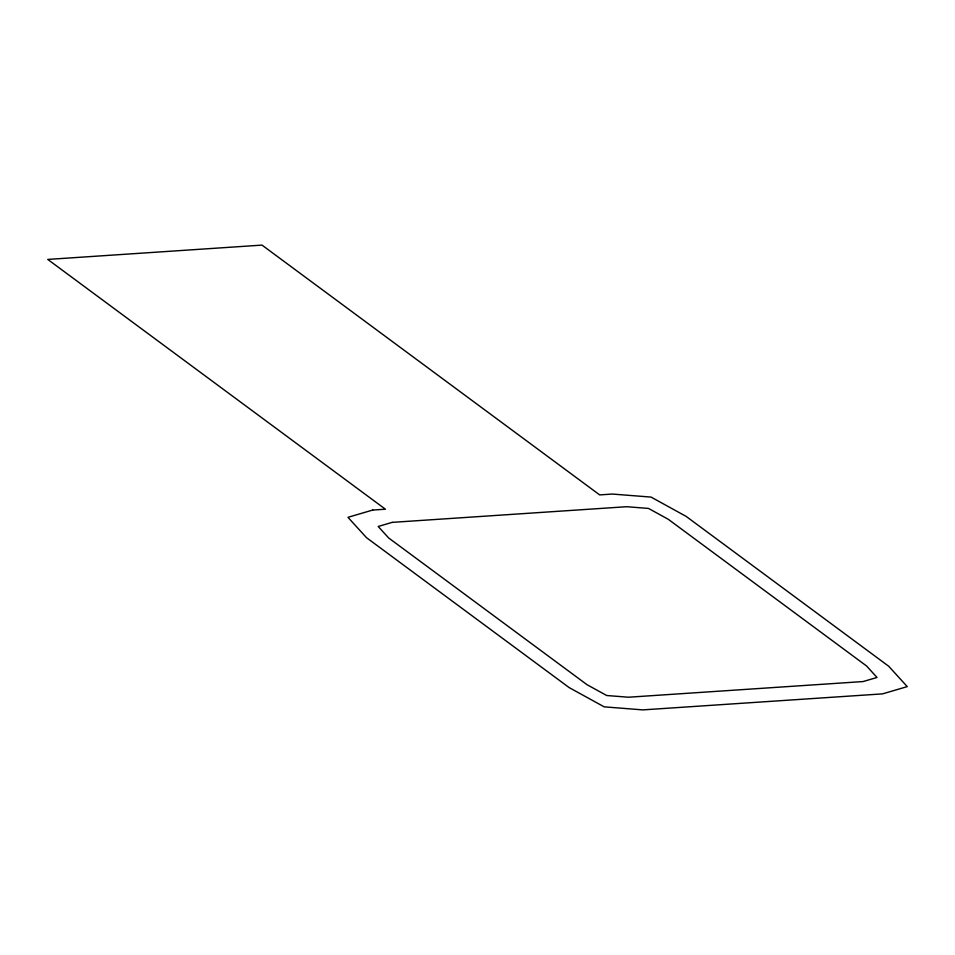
<?xml version="1.0" encoding="UTF-8"?>
<svg xmlns="http://www.w3.org/2000/svg" width="955" height="955" viewBox="0 0 955 955"><rect width="100%" height="100%" fill="white"/><g stroke="black" fill="none" stroke-linecap="round" stroke-linejoin="round"><path stroke-width="1.43" d="M372.713 510.054L347.966 517.324L366.529 537.701L569.132 687.576L604.169 706.843L642.834 709.887L882.516 693.879L907.25 686.609L888.687 666.232L686.096 516.369L651.047 497.089L612.382 494.057L599.68 494.905L262.016 245.113L47.75 259.426L385.414 509.206L372.713 510.054M392.147 522.373L378.192 526.48L388.661 537.963L586.943 684.639L606.7 695.515L628.509 697.222L863.069 681.56L877.024 677.465L866.555 665.969L668.273 519.293L648.517 508.43L626.707 506.711L392.147 522.373"/></g></svg>
